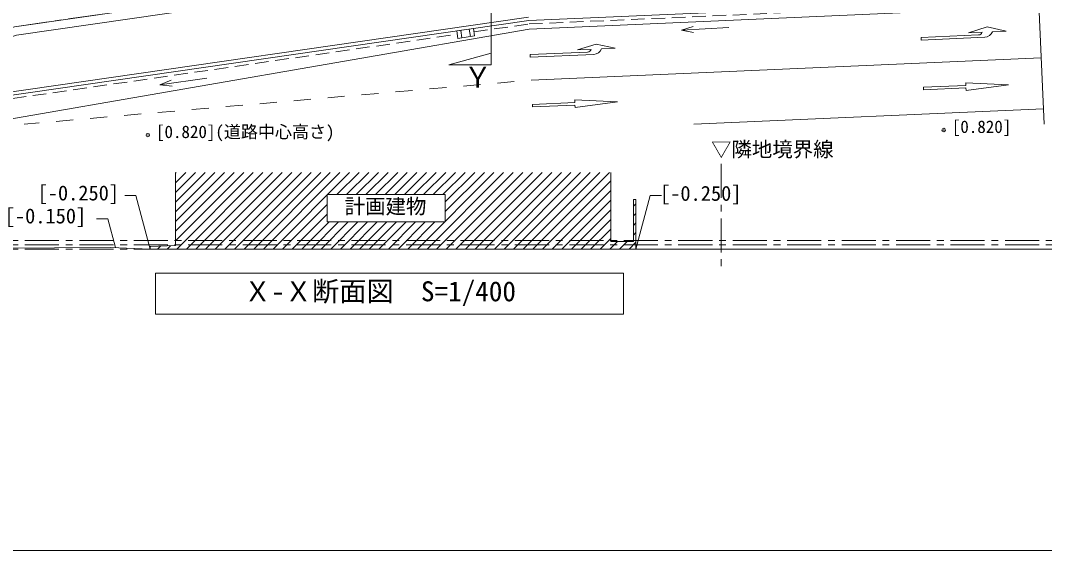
# Model space of a CAD drawing. Units: millimetres at full size, sheet at 1:400; details may follow other scales. Extents: x -117226 to 115574, y -80033 to 82367.
# Drawn here: x -5209 to 54972, y -80033 to -48914 of the extents above; entities that cross this region are included whole.
import ezdxf
from ezdxf.enums import TextEntityAlignment as Align

# ---------------------------------------------------------------- set-up
doc = ezdxf.new("R2010")
doc.units = ezdxf.units.MM
doc.header["$LTSCALE"] = 400
doc.header["$PDMODE"] = 32
doc.header["$PDSIZE"] = 200
doc.linetypes.add('CHAIN1', pattern=[8, 5, -1, 1, -1])
doc.linetypes.add('DASHED2', pattern=[3, 2, -1])
for name, color, linetype, lineweight in [('0-0_通芯', 7, 'CHAIN1', 9), ('2-0_通芯', 4, 'CHAIN1', 5), ('2-1_太線', 4, 'Continuous', 5), ('2-9_文字', 7, 'Continuous', 9), ('2-A_ハッチ', 4, 'Continuous', 5), ('2-D_柱（躯体）', 6, 'Continuous', 20), ('2-E_壁芯', 2, 'Continuous', 18), ('8-9_文字', 2, 'Continuous', 18), ('C-3_排煙機器', 7, 'Continuous', 9), ('D-2_中線', 4, 'Continuous', 5), ('D-5_家具', 4, 'Continuous', 5), ('D-6_設備', 4, 'Continuous', 5), ('D-7_見掛り', 4, 'Continuous', 5)]:
    doc.layers.add(name, color=color, linetype=linetype, lineweight=lineweight)
doc.layers.add('0-F_補助線', color=3, linetype='Continuous')
doc.styles.add('ＭＳ ゴシック', font='')
doc.styles.get('ＭＳ ゴシック').set_extended_font_data('MS Gothic')

msp = doc.modelspace()

# ---------------------------------------------------------------- linework, layer by layer
at = {"layer": '0-0_通芯'}
msp.add_line((-5553.9, -49277.8), (14339.4, -46406.1), dxfattribs=at)
at = {"layer": '2-0_通芯'}
for p, q in [((35978.3, -57332.6), (35978.3, -63332.6)), ((-30548.5, -61832.6), (80561.4, -61832.6)), ((-30548.5, -62332.6), (80561.4, -62332.6))]:
    msp.add_line(p, q, dxfattribs=at)
at = {"layer": '2-0_通芯', "color": 7, "lineweight": 9}
msp.add_line((-30548.5, -62082.6), (80561.4, -62082.6), dxfattribs=at)
at = {"layer": '2-1_太線', "color": 3, "lineweight": 13}
for p, q in [((29476, -57832.6), (29476, -61882.6)), ((30961, -59432.6), (30811, -59432.6)), ((30961, -62332.6), (30961, -59432.6)), ((2411, -62332.6), (2411, -62182.6)), ((30961, -62332.6), (2411, -62332.6))]:
    msp.add_line(p, q, dxfattribs=at)
for points in [[(2411, -62182.6), (3896, -62132.6), (3896, -57832.6)], [(29476, -61882.6), (30811, -61882.6), (30811, -59432.6)]]:
    msp.add_lwpolyline(points, dxfattribs=at)
at = {"layer": '2-9_文字'}
for p, q in [((12815, -60738.3), (12815, -59138.3)), ((12815, -59138.3), (19753.4, -59138.3)), ((19753.4, -59138.3), (19753.4, -60738.3)), ((-78.9, -60559.5), (-749, -60559.5)), ((369.5, -62232.8), (-78.9, -60559.5)), ((12815, -60738.3), (19753.4, -60738.3))]:
    msp.add_line(p, q, dxfattribs=at)
for points in [[(2411, -62332.6), (1568.9, -59189.7), (917.5, -59189.7)], [(30961, -62332.6), (31803.2, -59189.7), (32454.5, -59189.7)]]:
    msp.add_lwpolyline(points, dxfattribs=at)
at = {"layer": '2-9_文字', "color": 2}
for p in [(49047.1, -55343.2), (2276.6, -55641.9)]:
    msp.add_point(p, dxfattribs=at)
at = {"layer": '2-A_ハッチ'}
for p, q in [((3896, -57886), (3949.4, -57832.6)), ((3896, -58451.6), (4515, -57832.6)), ((3896, -59017.3), (5080.7, -57832.6)), ((3896, -59583), (5646.4, -57832.6)), ((3896, -60148.7), (6212.1, -57832.6)), ((3896, -60714.4), (6777.8, -57832.6)), ((3896, -61280.1), (7343.5, -57832.6)), ((3896, -61845.8), (7909.2, -57832.6)), ((3974.8, -62332.6), (8474.8, -57832.6)), ((4540.5, -62332.6), (9040.5, -57832.6)), ((5106.2, -62332.6), (9606.2, -57832.6)), ((5671.9, -62332.6), (10171.9, -57832.6)), ((6237.6, -62332.6), (10737.6, -57832.6)), ((6803.3, -62332.6), (11303.3, -57832.6)), ((7369, -62332.6), (11869, -57832.6)), ((7934.6, -62332.6), (12434.6, -57832.6)), ((8500.3, -62332.6), (13000.3, -57832.6)), ((9066, -62332.6), (13566, -57832.6)), ((9631.7, -62332.6), (14131.7, -57832.6)), ((13391.7, -59138.3), (14697.4, -57832.6)), ((13957.4, -59138.3), (15263.1, -57832.6)), ((14523.1, -59138.3), (15828.8, -57832.6)), ((15088.8, -59138.3), (16394.4, -57832.6)), ((15654.4, -59138.3), (16960.1, -57832.6)), ((16220.1, -59138.3), (17525.8, -57832.6)), ((16785.8, -59138.3), (18091.5, -57832.6)), ((17351.5, -59138.3), (18657.2, -57832.6)), ((17917.2, -59138.3), (19222.9, -57832.6)), ((18117, -62332.6), (22617, -57832.6)), ((18482.9, -59138.3), (19788.6, -57832.6)), ((18682.7, -62332.6), (23182.7, -57832.6)), ((19048.6, -59138.3), (20354.2, -57832.6)), ((19248.3, -62332.6), (23748.3, -57832.6)), ((19614.2, -59138.3), (20919.9, -57832.6)), ((19753.4, -60130.6), (22051.3, -57832.6)), ((19753.4, -59564.9), (21485.6, -57832.6)), ((19814, -62332.6), (24314, -57832.6)), ((20379.7, -62332.6), (24879.7, -57832.6)), ((20945.4, -62332.6), (25445.4, -57832.6)), ((21511.1, -62332.6), (26011.1, -57832.6)), ((22076.8, -62332.6), (26576.8, -57832.6)), ((22642.5, -62332.6), (27142.5, -57832.6)), ((23208.1, -62332.6), (27708.1, -57832.6)), ((23773.8, -62332.6), (28273.8, -57832.6)), ((24339.5, -62332.6), (28839.5, -57832.6)), ((24905.2, -62332.6), (29405.2, -57832.6)), ((25470.9, -62332.6), (29476, -58327.5)), ((26036.6, -62332.6), (29476, -58893.2)), ((26602.3, -62332.6), (29476, -59458.9)), ((10197.4, -62332.6), (12815, -59715)), ((27167.9, -62332.6), (29476, -60024.5)), ((30811, -59820.9), (30961, -59670.9)), ((10763.1, -62332.6), (12815, -60280.7)), ((11328.8, -62332.6), (12923.1, -60738.3)), ((11894.4, -62332.6), (13488.8, -60738.3)), ((12460.1, -62332.6), (14054.4, -60738.3)), ((13025.8, -62332.6), (14620.1, -60738.3)), ((13591.5, -62332.6), (15185.8, -60738.3)), ((14157.2, -62332.6), (15751.5, -60738.3)), ((14722.9, -62332.6), (16317.2, -60738.3)), ((15288.6, -62332.6), (16882.9, -60738.3)), ((15854.2, -62332.6), (17448.6, -60738.3)), ((16419.9, -62332.6), (18014.2, -60738.3)), ((16985.6, -62332.6), (18579.9, -60738.3)), ((17551.3, -62332.6), (19145.6, -60738.3)), ((27733.6, -62332.6), (29476, -60590.2)), ((30811, -60386.6), (30961, -60236.6)), ((28299.3, -62332.6), (29476, -61155.9)), ((30811, -60952.3), (30961, -60802.3)), ((30811, -61518), (30961, -61368)), ((28865, -62332.6), (29476, -61721.6)), ((29430.7, -62332.6), (29880.7, -61882.6)), ((29996.4, -62332.6), (30446.4, -61882.6)), ((30562.1, -62332.6), (30961, -61933.7)), ((2411, -62199.4), (2428.4, -62182)), ((2843.5, -62332.6), (3013.8, -62162.3)), ((3409.2, -62332.6), (3599.2, -62142.6))]:
    msp.add_line(p, q, dxfattribs=at)
at = {"layer": '2-D_柱（躯体）'}
for p, q in [((-22798.5, -62392.6), (104.3, -62232.6)), ((2411, -62332.6), (104.3, -62232.6)), ((30961, -62332.6), (65061.4, -62332.6))]:
    msp.add_line(p, q, dxfattribs=at)
at = {"layer": '2-E_壁芯'}
for p, q in [((22459.9, -51508.8), (22459.9, -39201.8)), ((19959.9, -51508.8), (22459.9, -50838.9)), ((22459.9, -51508.8), (19959.9, -51508.8))]:
    msp.add_line(p, q, dxfattribs=at)
at = {"layer": '8-9_文字'}
for p, q in [((2728.8, -63752.4), (2728.8, -66152.4)), ((2728.8, -63752.4), (30235.8, -63752.4)), ((30235.8, -66152.4), (30235.8, -63752.4)), ((2728.8, -66152.4), (30235.8, -66152.4))]:
    msp.add_line(p, q, dxfattribs=at)
at = {"layer": 'C-3_排煙機器'}
msp.add_lwpolyline([(-117225.7, -80032.6), (115574.3, -80032.6), (115574.3, 82367.4), (-117225.7, 82367.4)], dxfattribs=at)
at = {"layer": 'D-2_中線'}
for p, q in [((24657.4, -48917.1), (52251.2, -47711.2)), ((-10308.3, -53761.7), (24638.7, -48717.7)), ((24679.3, -49416.6), (52273.1, -48210.8)), ((-10279.8, -53959.7), (24657.4, -48917.1)), ((24679.3, -49416.6), (-7542.4, -54998.9)), ((24810.2, -52413.8), (54781.6, -51104)), ((18827.2, -52932.6), (19824.4, -52846.2)), ((20821.5, -52759.7), (21818.7, -52673.2)), ((22815.9, -52586.7), (23813.1, -52500.3)), ((10849.8, -53624.4), (11847, -53538)), ((12844.1, -53451.5), (13841.3, -53365)), ((14838.5, -53278.5), (15835.7, -53192.1)), ((16832.8, -53105.6), (17830, -53019.1)), ((4866.7, -54143.3), (5863.9, -54056.8)), ((6861.1, -53970.3), (7858.3, -53883.9)), ((8855.4, -53797.4), (9852.6, -53710.9)), ((34369.4, -54998.9), (54912.6, -54101.1)), ((-3110.7, -54835.1), (-2113.5, -54748.6)), ((-1116.3, -54662.1), (-119.1, -54575.7)), ((878, -54489.2), (1875.2, -54402.7)), ((2872.4, -54316.2), (3869.6, -54229.8)), ((-4999.6, -54998.9), (-4107.8, -54921.6))]:
    msp.add_line(p, q, dxfattribs=at)
at = {"layer": 'D-5_家具'}
for points in [[(31826.8, -44580.2), (24882.8, -44884.2), (14339.4, -46406.1), (-5559.1, -49278.5), (-10292.9, -50818.6)], [(31848.7, -45079.7), (24929.6, -45382.6), (14410.8, -46901), (-5445.2, -49767.3), (-10270.2, -51337)]]:
    msp.add_lwpolyline(points, dxfattribs=at)
at = {"layer": 'D-6_設備', "linetype": 'DASHED2'}
for p, q in [((24676.1, -49116.5), (51340.7, -47951.2)), ((21445, -49582.8), (24676.1, -49116.5)), ((-9237, -54011.2), (20455.3, -49725.7))]:
    msp.add_line(p, q, dxfattribs=at)
at = {"layer": 'D-6_設備'}
for p, q in [((20737, -49927.5), (20674.1, -49492)), ((21231.9, -49856.1), (21169, -49420.6)), ((33628.7, -49475.8), (34342.4, -49609.9)), ((2976, -52695.3), (3698.4, -52769.2))]:
    msp.add_line(p, q, dxfattribs=at)
for points in [[(36423.2, -49316.5), (33628.7, -49475.8), (34322.5, -49261.5)], [(5747.4, -52302.6), (2976, -52695.3), (3649.5, -52423.6)]]:
    msp.add_lwpolyline(points, dxfattribs=at)
msp.add_lwpolyline([(20489.6, -49963.2), (21479.3, -49820.4), (21416.5, -49384.9), (20426.7, -49527.7)], close=True, dxfattribs=at)
at = {"layer": 'D-7_見掛り'}
for p, q in [((54951.8, -54998.9), (54645.1, -47980.8)), ((51599.4, -49291.1), (50513.6, -49638.9)), ((51599.4, -49291.1), (52711.5, -49542.8)), ((51090.5, -49763.8), (47722.8, -49911.1)), ((47722.8, -49911.1), (47729.4, -50060.9)), ((51467.5, -49897.5), (47729.4, -50060.9)), ((51312.8, -49603.9), (50513.6, -49638.9)), ((52711.5, -49542.8), (51912.3, -49577.7)), ((28621.4, -50295.3), (27535.5, -50643)), ((28621.4, -50295.3), (29733.4, -50546.9)), ((29733.4, -50546.9), (28934.2, -50581.9)), ((28112.4, -50768), (24744.8, -50915.2)), ((24744.8, -50915.2), (24751.3, -51065.1)), ((28489.5, -50901.6), (24751.3, -51065.1)), ((28334.8, -50608.1), (27535.5, -50643)), ((50348.1, -52724.2), (47850.5, -52833.4)), ((47850.5, -52833.4), (47857.1, -52983.2)), ((50354.7, -52874), (47857.1, -52983.2)), ((52849, -52689.9), (50341.6, -52574.3)), ((50341.6, -52574.3), (50348.1, -52724.2)), ((50354.7, -52874), (50361.2, -53023.9)), ((52849, -52689.9), (50361.2, -53023.9)), ((27370.1, -53728.2), (24872.5, -53837.4)), ((24872.5, -53837.4), (24879, -53987.3)), ((27376.6, -53878.1), (24879, -53987.3)), ((29871, -53693.9), (27363.5, -53578.4)), ((27363.5, -53578.4), (27370.1, -53728.2)), ((27376.6, -53878.1), (27383.2, -54027.9)), ((29871, -53693.9), (27383.2, -54027.9))]:
    msp.add_line(p, q, dxfattribs=at)
for centre, radius, end in [((51079.6, -49514), 250, 338.92551), ((51445.7, -49397.9), 500, 338.92548), ((28101.5, -50518.2), 250, 338.92551), ((28467.6, -50402.1), 500, 338.92548)]:
    msp.add_arc(centre, radius, 272.50366, end, dxfattribs=at)

# ---------------------------------------------------------------- texts
at = {"layer": '0-F_補助線', "style": 'ＭＳ ゴシック'}
for s, p in [('▽隣地境界線', (35375, -57180.7)), ('[-0.250]', (-4204.5, -59741.6)), ('[-0.250]', (32375.6, -59765.1)), ('[-0.150]', (-6133.4, -61091.9))]:
    msp.add_text(s, height=879.8, dxfattribs=at).set_placement(p, align=Align.BOTTOM_LEFT)
at = {"layer": '2-9_文字', "color": 2, "style": 'ＭＳ ゴシック'}
for s, p in [('[0.820]', (49525.9, -55737.7)), ('[0.820](道路中心高さ)', (2755.3, -56036.4))]:
    msp.add_text(s, height=733.1, dxfattribs=at).set_placement(p, align=Align.BOTTOM_LEFT)
at = {"layer": '2-9_文字', "color": 3, "style": 'ＭＳ ゴシック'}
msp.add_text('計画建物', height=879.8, dxfattribs=at).set_placement((13844.9, -60531), align=Align.BOTTOM_LEFT)
at = {"layer": '2-E_壁芯', "style": 'ＭＳ ゴシック'}
msp.add_text('Ｙ', height=1222, dxfattribs=at).set_placement((20833.1, -53225.1), align=Align.BOTTOM_LEFT)
at = {"layer": '8-9_文字', "color": 7, "style": 'ＭＳ ゴシック'}
msp.add_text('Ｘ-Ｘ断面図\u3000S=1/400', height=1173, dxfattribs=at).set_placement((7926.5, -65752.4), align=Align.BOTTOM_LEFT)

doc.saveas('drawing.dxf')
